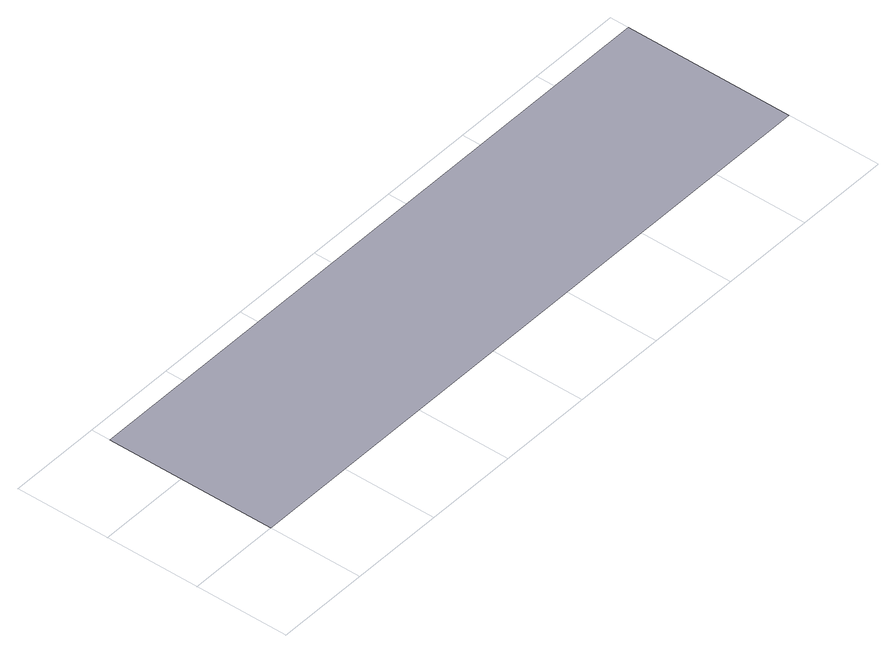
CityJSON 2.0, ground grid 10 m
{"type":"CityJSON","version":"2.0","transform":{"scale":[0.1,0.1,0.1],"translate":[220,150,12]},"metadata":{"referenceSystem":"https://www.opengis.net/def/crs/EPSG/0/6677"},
"CityObjects":{
"bridge1":{"type":"Bridge","attributes":{"name":"Folder Bridge A"},"geometry":[{"type":"MultiSurface","lod":"1","boundaries":[[[0,1,2,3]]]}]}
},
"vertices":[
[700,0,0],[700,180,0],[0,180,0],[0,0,0]
]}
